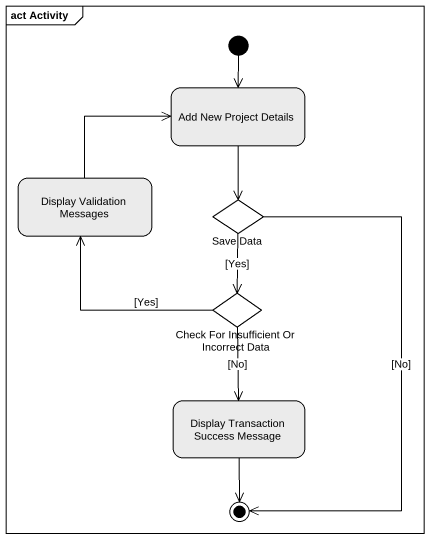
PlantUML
@startuml
mainframe act Activity
hide empty description
state "Add New Project Details" as Add_New_Project_Details #EBEBEB
state "Display Validation Messages" as Display_Validation_Messages #EBEBEB
state "Save Data" as Save_Data <<choice>> #EBEBEB
state "Check For Insufficient Or Incorrect Data" as Check_For_Insufficient_Or <<choice>> #EBEBEB
state "Display Transaction Success Message" as Display_Transaction_Success #EBEBEB
[*] --> Add_New_Project_Details
Add_New_Project_Details --> Save_Data
Display_Validation_Messages -right-> Add_New_Project_Details
Save_Data --> Check_For_Insufficient_Or : [Yes]
Check_For_Insufficient_Or -up-> Display_Validation_Messages : [Yes]
Check_For_Insufficient_Or --> Display_Transaction_Success : [No]
Save_Data --> [*] : [No]
Display_Transaction_Success --> [*]
@enduml
